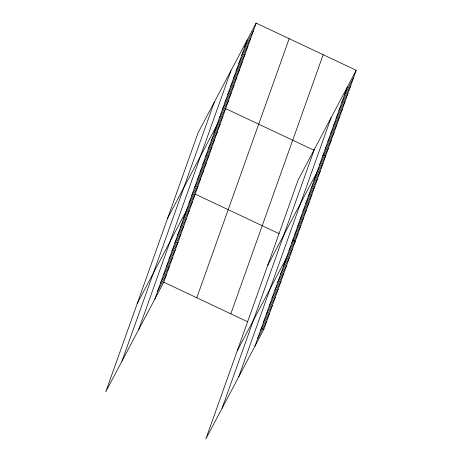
<?xml version="1.0" encoding="UTF-8"?>
<svg xmlns="http://www.w3.org/2000/svg" width="462" height="462" viewBox="0 0 462 462"><rect width="100%" height="100%" fill="white"/><g stroke="black" fill="none" stroke-linecap="round" stroke-linejoin="round"><path stroke-width="0.69" d="M121.974 361.163L214.339 102.056M138.646 329.666L231.012 70.565M154.834 299.105L247.199 39.998M256.144 23.1L198.158 132.623L105.792 391.724L163.779 282.207L256.144 23.1L356.208 70.276L263.842 329.377L205.856 438.9L298.221 179.793L356.208 70.276M196.8 297.771L289.166 38.669M230.821 313.813L323.186 54.707M222.037 408.333L314.408 149.226M238.715 376.842L331.081 117.735M254.897 346.275L347.262 87.174M244.427 47.771L253.372 30.873M241.655 55.544L250.6 38.646M238.883 63.317L247.834 46.419M236.117 71.09L245.062 54.193M233.345 78.863L242.29 61.966M230.573 86.637L239.518 69.739M227.801 94.41L236.746 77.512M225.029 102.183L233.974 85.285M222.257 109.956L231.208 93.058M219.49 117.729L228.436 100.832M167.677 218.128L225.664 108.605L314.073 150.283M213.946 133.275L222.892 116.378M211.174 141.049L220.12 124.151M208.402 148.822L217.348 131.924M205.63 156.595L214.582 139.697M202.864 164.368L211.81 147.47M200.092 172.141L209.038 155.244M197.32 179.914L206.266 163.017M194.548 187.688L203.494 170.79M191.776 195.461L200.722 178.563M189.004 203.234L197.955 186.336M137.197 303.632L195.183 194.109L279.06 233.651M183.379 219.017L192.325 202.119M180.527 227.027L189.472 210.129M177.674 235.031L186.619 218.133M174.815 243.041L183.761 226.143M171.962 251.051L180.908 234.153M169.104 259.061L178.055 242.163M166.251 267.065L175.196 250.173M163.398 275.075L172.343 258.177M160.539 283.085L169.49 266.187M157.686 291.095L166.632 274.197M344.49 94.947L353.442 78.049M341.724 102.72L350.67 85.822M338.952 110.493L347.898 93.595M336.18 118.266L345.126 101.369M333.408 126.039L342.354 109.142M330.636 133.813L339.582 116.915M327.864 141.586L336.815 124.688M325.098 149.359L334.043 132.461M322.326 157.132L331.271 140.234M319.554 164.905L328.499 148.007M267.741 265.298L325.727 155.781L323.14 154.556M314.01 180.451L322.961 163.554M311.244 188.225L320.189 171.327M308.472 195.998L317.417 179.1M305.7 203.771L314.645 186.873M302.928 211.544L311.873 194.646M300.156 219.317L309.101 202.42M297.384 227.09L306.335 210.193M294.617 234.863L303.563 217.966M291.845 242.637L300.791 225.739M289.073 250.41L298.019 233.512M237.26 350.802L295.247 241.285L292.66 240.061M283.449 266.187L292.394 249.289M280.59 274.197L289.541 257.299M277.737 282.207L286.683 265.309M274.884 290.217L283.83 273.319M272.026 298.227L280.971 281.329M269.173 306.231L278.118 289.333M266.314 314.241L275.265 297.343M263.461 322.251L272.407 305.353M260.608 330.261L269.554 313.363M257.75 338.271L266.701 321.373M163.779 282.207L247.655 321.748M261.255 328.159L263.842 329.377"/></g></svg>
